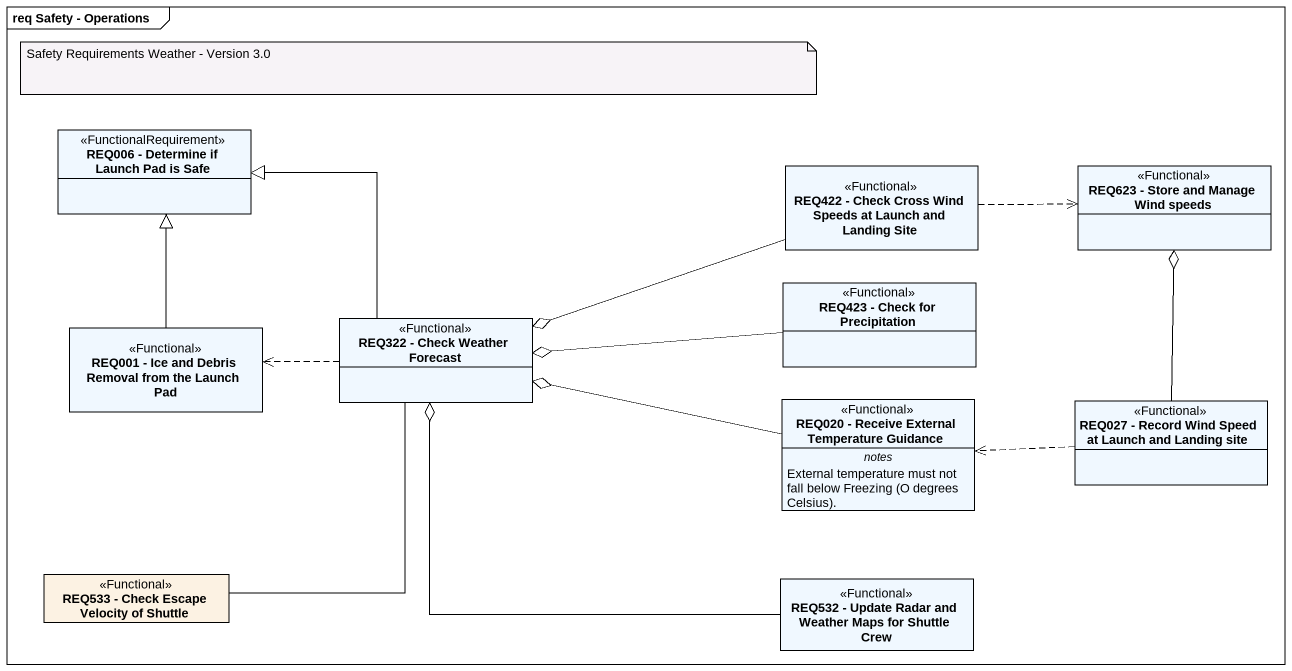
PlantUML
@startuml
mainframe req Safety - Operations
hide circle
hide empty members
class "REQ006 - Determine if Launch Pad is Safe" as REQ006_Determine_if_Launch <<FunctionalRequirement>> #F0F8FF
class "REQ422 - Check Cross Wind Speeds at Launch and Landing Site" as REQ422_Check_Cross_Wind <<Functional>> #F0F8FF
class "REQ623 - Store and Manage Wind speeds" as REQ623_Store_and_Manage <<Functional>> #F0F8FF
class "REQ423 - Check for Precipitation" as REQ423_Check_for <<Functional>> #F0F8FF
class "REQ001 - Ice and Debris Removal from the Launch Pad" as REQ001_Ice_and_Debris <<Functional>> #F0F8FF
class "REQ322 - Check Weather Forecast" as REQ322_Check_Weather <<Functional>> #F0F8FF
class "REQ020 - Receive External Temperature Guidance" as REQ020_Receive_External <<Functional>> #F0F8FF {
  -- notes --
  {field} External temperature must not fall below Freezing (O degrees Celsius).
}
class "REQ027 - Record Wind Speed at Launch and Landing site" as REQ027_Record_Wind_Speed_at <<Functional>> #F0F8FF
class "REQ533 - Check Escape Velocity of Shuttle" as REQ533_Check_Escape <<Functional>>
class "REQ532 - Update Radar and Weather Maps for Shuttle Crew" as REQ532_Update_Radar_and <<Functional>> #F0F8FF
REQ422_Check_Cross_Wind .right.> REQ623_Store_and_Manage
REQ422_Check_Cross_Wind -left-o REQ322_Check_Weather
REQ423_Check_for -left-o REQ322_Check_Weather
REQ001_Ice_and_Debris -up-|> REQ006_Determine_if_Launch
REQ322_Check_Weather -up-|> REQ006_Determine_if_Launch
REQ322_Check_Weather .left.> REQ001_Ice_and_Debris
REQ020_Receive_External -left-o REQ322_Check_Weather
REQ027_Record_Wind_Speed_at -up-o REQ623_Store_and_Manage
REQ027_Record_Wind_Speed_at .left.> REQ020_Receive_External
REQ533_Check_Escape -up- REQ322_Check_Weather
REQ532_Update_Radar_and -left-o REQ322_Check_Weather
note as N1
  Safety Requirements Weather - Version 3.0
end note
@enduml
